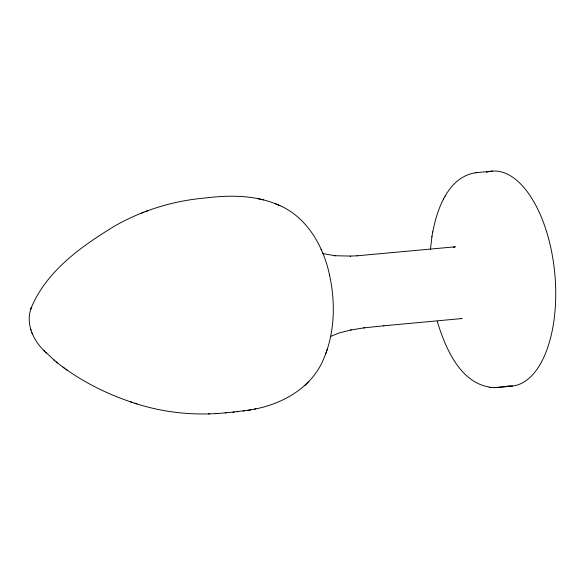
<?xml version="1.0" encoding="UTF-8"?>
<svg xmlns="http://www.w3.org/2000/svg" width="585" height="585" viewBox="0 0 585 585"><rect width="100%" height="100%" fill="white"/><g stroke="black" fill="none" stroke-linecap="round" stroke-linejoin="round"><path stroke-width="0.88" d="M430.399 249.598L431.957 236.515M432.688 232.252C437.302 208.121 448.761 175.902 477.002 172.575M431.898 236.852L432.746 231.887M30.946 308.675C25.586 324.053 33.36 340.463 44.482 351.124M31.1 308.171C46.39 270.95 81.681 246.088 114.923 225.876C142.513 210.234 173.445 200.743 205.035 198.023C229.108 195.046 254.482 194.878 277.21 204.472M254.643 409.112C283.169 403.672 311.659 387.365 323.344 359.621C334.993 332.989 335.636 302.54 329.406 274.445M30.691 309.494L31.378 307.279M325.765 353.771L326.35 352.097M326.847 350.642L327.403 349.055M443.379 199.434L443.635 198.973M445.156 196.202L445.419 195.726M304.902 385.383L308.726 381.625M330.518 336.463L339.176 332.938L351.168 329.911L350.722 329.998L364.265 327.827L363.833 327.885L383.943 325.779M453.28 247.426L453.799 247.192M141.599 213.079L143.917 212.194M145.709 211.485L148.056 210.593M454.114 247.104L455.393 246.79L357.062 255.806M250.607 409.888L232.874 412.147M255.908 408.864L248.04 410.326M243.111 411.072L244.398 410.882M134.718 403.226C164.188 412.908 195.675 415.979 226.497 412.717M237.232 411.723L238.526 411.599M494.939 387.606L510.822 386.144M475.707 172.699L492.387 171.134M383.511 325.816L462.128 318.532L460.373 318.394M497.17 387.438L512.548 386.012M225.203 412.842L234.168 412.023M437.266 321.37C445.587 348.806 461.287 386.107 494.581 387.621M350.203 256.113L357.501 255.784M493.638 387.665L495.875 387.562M208.282 413.858L209.576 413.8M216.157 413.485L217.459 413.427M350.642 256.091L334.657 255.711L335.125 255.755L322.905 253.59M489.235 387.402L489.711 387.453M490.544 387.541L491.027 387.592M257.861 198.629L260.383 199.2M260.961 199.324L263.462 199.887M56.314 361.976C78.916 380.082 105.168 393.398 132.583 402.531M130.375 401.815L136.97 403.95M277.582 204.633C306.525 216.143 323.373 245.839 329.552 275.06M274.804 203.463L279.952 205.627M62.939 367.131L64.182 368.023M65.9 369.252L67.202 370.188M43.699 350.313L54.858 360.769M53.82 359.914L57.418 362.883M45.498 352.177L46.339 353.048M31.795 332.609L32.584 334.452M321.063 249.203L321.611 250.504M322.437 252.442L322.949 253.649M30.486 328.697L30.683 329.348M30.712 329.465L30.932 330.196M486.428 172.304A107.911 52.994 84.7 0 1 554.734 272.939A107.911 52.994 84.7 0 1 507.129 386.049"/></g></svg>
